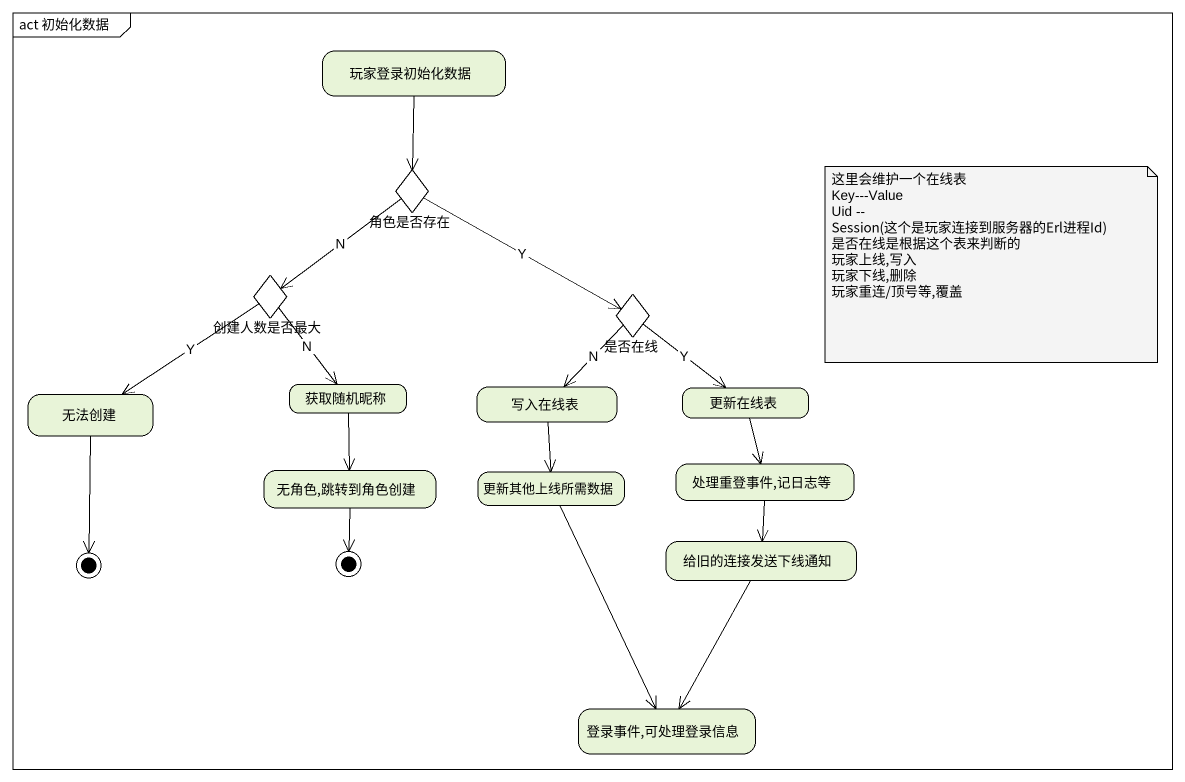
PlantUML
@startuml
mainframe act 初始化数据
hide empty description
state 玩家登录初始化数据
state 角色是否存在 <<choice>>
state 创建人数是否最大 <<choice>>
state 是否在线 <<choice>>
state 获取随机昵称
state 无法创建
state 写入在线表
state 更新在线表
state "无角色,跳转到角色创建" as 无角色_跳转到角色创建
state 更新其他上线所需数据
state "处理重登事件,记日志等" as 处理重登事件_记日志等
state final1 <<end>>
state final2 <<end>>
state 给旧的连接发送下线通知
state "登录事件,可处理登录信息" as 登录事件_可处理登录信息
玩家登录初始化数据 --> 角色是否存在
角色是否存在 --> 创建人数是否最大 : N
角色是否存在 -right-> 是否在线 : Y
创建人数是否最大 --> 获取随机昵称 : N
创建人数是否最大 --> 无法创建 : Y
是否在线 --> 写入在线表 : N
是否在线 --> 更新在线表 : Y
获取随机昵称 --> 无角色_跳转到角色创建
无法创建 --> final1
写入在线表 --> 更新其他上线所需数据
更新在线表 --> 处理重登事件_记日志等
无角色_跳转到角色创建 --> final2
更新其他上线所需数据 --> 登录事件_可处理登录信息
处理重登事件_记日志等 --> 给旧的连接发送下线通知
给旧的连接发送下线通知 --> 登录事件_可处理登录信息
note as N1
  这里会维护一个在线表
  Key---Value
  Uid -- Session(这个是玩家连接到服务器的Erl进程Id)
  是否在线是根据这个表来判断的
  玩家上线,写入
  玩家下线,删除
  玩家重连/顶号等,覆盖
end note
@enduml
